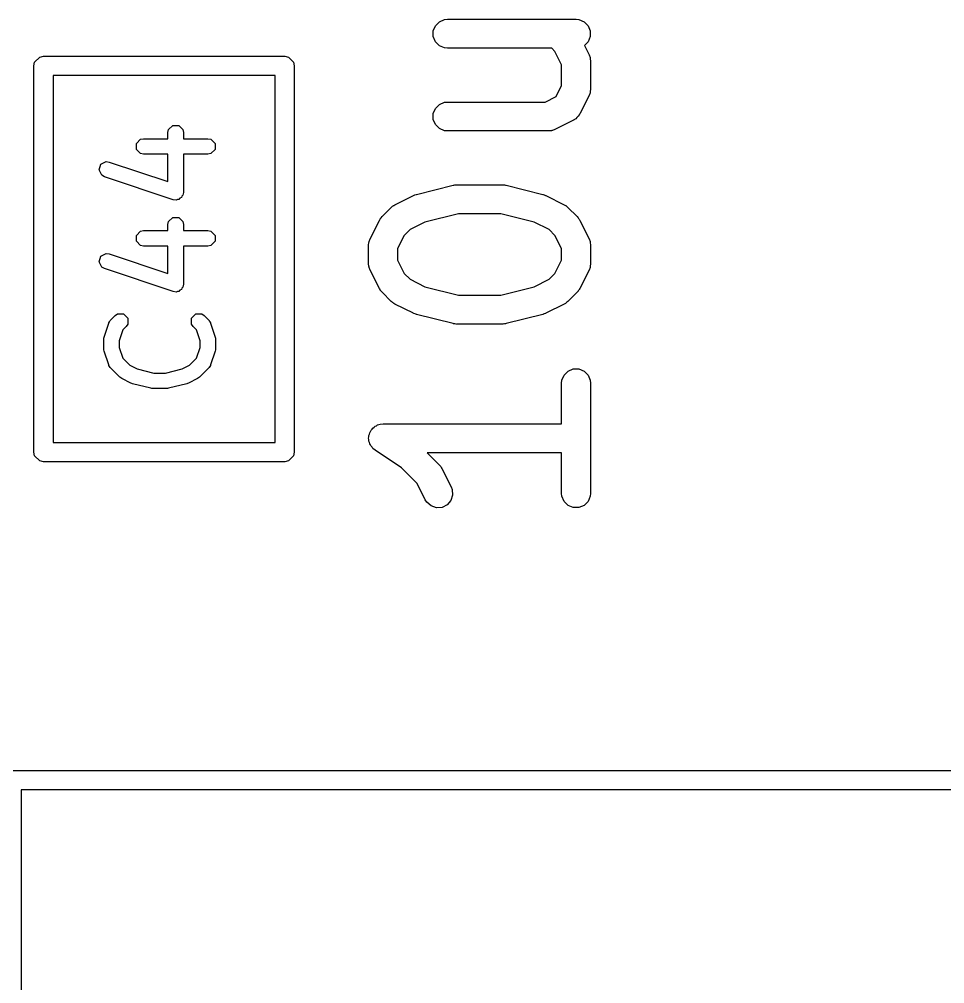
# Model space of a CAD drawing. Extents: x 0.58 to 7.69, y -5.21 to -0.56.
# Drawn here: x 1.9382 to 2.127, y -1.7328 to -1.5362 of the extents above; entities that cross this region are included whole.
import ezdxf

# ---------------------------------------------------------------- set-up
doc = ezdxf.new("R2010")
doc.units = 0
doc.header["$MEASUREMENT"] = 0
doc.layers.add('BLACK', color=7, linetype='CONTINUOUS')

msp = doc.modelspace()

# ---------------------------------------------------------------- linework, layer by layer
at = {"layer": 'BLACK', "linetype": 'CONTINUOUS'}
for p, q in [((2.02262, -1.53853), (2.02306, -1.53747)), ((2.02306, -1.53747), (2.02388, -1.53665)), ((2.02388, -1.53665), (2.02494, -1.53621)), ((2.02494, -1.53621), (2.02552, -1.53615)), ((2.02552, -1.53615), (2.05176, -1.53615)), ((2.05176, -1.53615), (2.05234, -1.53621)), ((2.05234, -1.53621), (2.05341, -1.53665)), ((2.05341, -1.53665), (2.05422, -1.53747)), ((2.05422, -1.53747), (2.05466, -1.53853)), ((2.02262, -1.53968), (2.02262, -1.53853)), ((2.02306, -1.54075), (2.02262, -1.53968)), ((2.05466, -1.53968), (2.05422, -1.54075)), ((2.05466, -1.53853), (2.05466, -1.53968)), ((2.02388, -1.54156), (2.02306, -1.54075)), ((2.02494, -1.542), (2.02388, -1.54156)), ((2.05422, -1.54075), (2.05346, -1.54151)), ((2.05346, -1.54151), (2.05441, -1.54341)), ((1.94129, -1.54492), (1.94236, -1.54385)), ((1.94236, -1.54385), (1.94311, -1.5437)), ((1.94311, -1.5437), (1.99232, -1.5437)), ((1.99232, -1.5437), (1.99308, -1.54385)), ((1.99308, -1.54385), (1.99414, -1.54492)), ((2.02552, -1.54206), (2.02494, -1.542)), ((2.04679, -1.54206), (2.02552, -1.54206)), ((2.04746, -1.54273), (2.04679, -1.54206)), ((2.04881, -1.54543), (2.04746, -1.54273)), ((2.05441, -1.54341), (2.05461, -1.54395)), ((1.94114, -1.54567), (1.94129, -1.54492)), ((1.94114, -1.62441), (1.94114, -1.54567)), ((1.99414, -1.54492), (1.99429, -1.54567)), ((1.99429, -1.54567), (1.99429, -1.62441)), ((2.04881, -1.54966), (2.04881, -1.54543)), ((2.05461, -1.54395), (2.05462, -1.54406)), ((2.05462, -1.54406), (2.05466, -1.54416)), ((2.05466, -1.54416), (2.05472, -1.54473)), ((2.05472, -1.54473), (2.05472, -1.55036)), ((1.94508, -1.54764), (1.94508, -1.62244)), ((1.99035, -1.54764), (1.94508, -1.54764)), ((1.99035, -1.62244), (1.99035, -1.54764)), ((2.04769, -1.5519), (2.04881, -1.54966)), ((2.05441, -1.55168), (2.05253, -1.55543)), ((2.05461, -1.55114), (2.05441, -1.55168)), ((2.05462, -1.55103), (2.05461, -1.55114)), ((2.05466, -1.55093), (2.05462, -1.55103)), ((2.05472, -1.55036), (2.05466, -1.55093)), ((2.02306, -1.55434), (2.02388, -1.55353)), ((2.02388, -1.55353), (2.02494, -1.55308)), ((2.02494, -1.55308), (2.02552, -1.55303)), ((2.02552, -1.55303), (2.04544, -1.55303)), ((2.04544, -1.55303), (2.04769, -1.5519)), ((2.02262, -1.5554), (2.02306, -1.55434)), ((2.02262, -1.55656), (2.02262, -1.5554)), ((2.05241, -1.55562), (2.05222, -1.55592)), ((2.05246, -1.55557), (2.05241, -1.55562)), ((2.05247, -1.55552), (2.05246, -1.55557)), ((2.05253, -1.55543), (2.05247, -1.55552)), ((2.02306, -1.55762), (2.02262, -1.55656)), ((2.02388, -1.55844), (2.02306, -1.55762)), ((2.05121, -1.55675), (2.04746, -1.55862)), ((2.05131, -1.55669), (2.05121, -1.55675)), ((2.05135, -1.55667), (2.05131, -1.55669)), ((2.05141, -1.55662), (2.05135, -1.55667)), ((2.0517, -1.55644), (2.05141, -1.55662)), ((2.05194, -1.55616), (2.0517, -1.55644)), ((2.05222, -1.55592), (2.05194, -1.55616)), ((1.96852, -1.55926), (1.96864, -1.55866)), ((1.96852, -1.5605), (1.96852, -1.55926)), ((1.96864, -1.55866), (1.9695, -1.55781)), ((1.9695, -1.55781), (1.9707, -1.55781)), ((1.9707, -1.55781), (1.97155, -1.55866)), ((1.97155, -1.55866), (1.97167, -1.55926)), ((1.97167, -1.55926), (1.97167, -1.5605)), ((2.02494, -1.55888), (2.02388, -1.55844)), ((2.02552, -1.55893), (2.02494, -1.55888)), ((2.04614, -1.55893), (2.02552, -1.55893)), ((2.04672, -1.55888), (2.04614, -1.55893)), ((2.04681, -1.55884), (2.04672, -1.55888)), ((2.04692, -1.55883), (2.04681, -1.55884)), ((2.04746, -1.55862), (2.04692, -1.55883)), ((1.96208, -1.56147), (1.96293, -1.56062)), ((1.96208, -1.56268), (1.96208, -1.56147)), ((1.96293, -1.56062), (1.96354, -1.5605)), ((1.96354, -1.5605), (1.96852, -1.5605)), ((1.97167, -1.5605), (1.97666, -1.5605)), ((1.97666, -1.5605), (1.97726, -1.56062)), ((1.97726, -1.56062), (1.97811, -1.56147)), ((1.97811, -1.56147), (1.97811, -1.56268)), ((1.96293, -1.56353), (1.96208, -1.56268)), ((1.96354, -1.56365), (1.96293, -1.56353)), ((1.97726, -1.56353), (1.97666, -1.56365)), ((1.97811, -1.56268), (1.97726, -1.56353)), ((1.95485, -1.56573), (1.95593, -1.56519)), ((1.95593, -1.56519), (1.95653, -1.56527)), ((1.95653, -1.56527), (1.96852, -1.56926)), ((1.96852, -1.56365), (1.96354, -1.56365)), ((1.96852, -1.56926), (1.96852, -1.56365)), ((1.97666, -1.56365), (1.97167, -1.56365)), ((1.97167, -1.56365), (1.97167, -1.57145)), ((1.95447, -1.56687), (1.95485, -1.56573)), ((1.95501, -1.56795), (1.95447, -1.56687)), ((1.95554, -1.56825), (1.95501, -1.56795)), ((1.9696, -1.57294), (1.95554, -1.56825)), ((1.97167, -1.57145), (1.97155, -1.57205)), ((2.01918, -1.57186), (2.02668, -1.56999)), ((2.02668, -1.56999), (2.02678, -1.56997)), ((2.02678, -1.56997), (2.02682, -1.56996)), ((2.02682, -1.56996), (2.02703, -1.56994)), ((2.02703, -1.56994), (2.02725, -1.5699)), ((2.02725, -1.5699), (2.02729, -1.56991)), ((2.02729, -1.56991), (2.02739, -1.5699)), ((2.02739, -1.5699), (2.03677, -1.5699)), ((2.03677, -1.5699), (2.03687, -1.56991)), ((2.03687, -1.56991), (2.03691, -1.5699)), ((2.03691, -1.5699), (2.03713, -1.56994)), ((2.03713, -1.56994), (2.03734, -1.56996)), ((2.03734, -1.56996), (2.03738, -1.56997)), ((2.03738, -1.56997), (2.03748, -1.56999)), ((2.03748, -1.56999), (2.04498, -1.57186)), ((1.97021, -1.57302), (1.9696, -1.57294)), ((1.97044, -1.5729), (1.97021, -1.57302)), ((1.9707, -1.5729), (1.97044, -1.5729)), ((1.97096, -1.57264), (1.9707, -1.5729)), ((1.97129, -1.57248), (1.97096, -1.57264)), ((1.97137, -1.57223), (1.97129, -1.57248)), ((1.97155, -1.57205), (1.97137, -1.57223)), ((2.01482, -1.57396), (2.01857, -1.57209)), ((2.01857, -1.57209), (2.01862, -1.57207)), ((2.01862, -1.57207), (2.01863, -1.57206)), ((2.01863, -1.57206), (2.01887, -1.57197)), ((2.01887, -1.57197), (2.01911, -1.57188)), ((2.01911, -1.57188), (2.01913, -1.57188)), ((2.01913, -1.57188), (2.01918, -1.57186)), ((2.04498, -1.57186), (2.04502, -1.57188)), ((2.04502, -1.57188), (2.04505, -1.57188)), ((2.04505, -1.57188), (2.04528, -1.57197)), ((2.04528, -1.57197), (2.04553, -1.57206)), ((2.04553, -1.57206), (2.04554, -1.57207)), ((2.04554, -1.57207), (2.04559, -1.57209)), ((2.04559, -1.57209), (2.04934, -1.57396)), ((2.01218, -1.57639), (2.01406, -1.57451)), ((2.01406, -1.57451), (2.01428, -1.57433)), ((2.01428, -1.57433), (2.01433, -1.57427)), ((2.01433, -1.57427), (2.01442, -1.57421)), ((2.01442, -1.57421), (2.0145, -1.57415)), ((2.0145, -1.57415), (2.01458, -1.57412)), ((2.01458, -1.57412), (2.01482, -1.57396)), ((2.04934, -1.57396), (2.04958, -1.57412)), ((2.04958, -1.57412), (2.04966, -1.57415)), ((2.04966, -1.57415), (2.04974, -1.57421)), ((2.04974, -1.57421), (2.04983, -1.57427)), ((2.04983, -1.57427), (2.04988, -1.57433)), ((2.04988, -1.57433), (2.0501, -1.57451)), ((2.0501, -1.57451), (2.05198, -1.57639)), ((1.96864, -1.57741), (1.9695, -1.57655)), ((1.9695, -1.57655), (1.9707, -1.57655)), ((1.9707, -1.57655), (1.97155, -1.57741)), ((2.00975, -1.58091), (2.01163, -1.57716)), ((2.01163, -1.57716), (2.01178, -1.57691)), ((2.01178, -1.57691), (2.01181, -1.57684)), ((2.01181, -1.57684), (2.01188, -1.57676)), ((2.01188, -1.57676), (2.01194, -1.57667)), ((2.01194, -1.57667), (2.012, -1.57662)), ((2.012, -1.57662), (2.01218, -1.57639)), ((2.02776, -1.57581), (2.02092, -1.57751)), ((2.0364, -1.57581), (2.02776, -1.57581)), ((2.04323, -1.57751), (2.0364, -1.57581)), ((2.05198, -1.57639), (2.05216, -1.57662)), ((2.05216, -1.57662), (2.05222, -1.57667)), ((2.05222, -1.57667), (2.05228, -1.57676)), ((2.05228, -1.57676), (2.05234, -1.57684)), ((2.05234, -1.57684), (2.05237, -1.57691)), ((2.05237, -1.57691), (2.05253, -1.57716)), ((2.05253, -1.57716), (2.05441, -1.58091)), ((1.96293, -1.57937), (1.96354, -1.57925)), ((1.96354, -1.57925), (1.96852, -1.57925)), ((1.96852, -1.57801), (1.96864, -1.57741)), ((1.96852, -1.57925), (1.96852, -1.57801)), ((1.97155, -1.57741), (1.97167, -1.57801)), ((1.97167, -1.57801), (1.97167, -1.57925)), ((1.97167, -1.57925), (1.97666, -1.57925)), ((1.97666, -1.57925), (1.97726, -1.57937)), ((2.01789, -1.57903), (2.0167, -1.58023)), ((2.02092, -1.57751), (2.01789, -1.57903)), ((2.04627, -1.57903), (2.04323, -1.57751)), ((2.04746, -1.58023), (2.04627, -1.57903)), ((1.96208, -1.58022), (1.96293, -1.57937)), ((1.96208, -1.58142), (1.96208, -1.58022)), ((1.97726, -1.57937), (1.97811, -1.58022)), ((1.97811, -1.58022), (1.97811, -1.58142)), ((2.00955, -1.58145), (2.00975, -1.58091)), ((2.0167, -1.58023), (2.01535, -1.58292)), ((2.04881, -1.58292), (2.04746, -1.58023)), ((2.05441, -1.58091), (2.05461, -1.58145)), ((1.96293, -1.58228), (1.96208, -1.58142)), ((1.96354, -1.5824), (1.96293, -1.58228)), ((1.96852, -1.5824), (1.96354, -1.5824)), ((1.96852, -1.58801), (1.96852, -1.5824)), ((1.97666, -1.5824), (1.97167, -1.5824)), ((1.97167, -1.5824), (1.97167, -1.59019)), ((1.97726, -1.58228), (1.97666, -1.5824)), ((1.97811, -1.58142), (1.97726, -1.58228)), ((2.00944, -1.58223), (2.0095, -1.58165)), ((2.00944, -1.58598), (2.00944, -1.58223)), ((2.0095, -1.58165), (2.00954, -1.58155)), ((2.00954, -1.58155), (2.00955, -1.58145)), ((2.01535, -1.58292), (2.01535, -1.58528)), ((2.04881, -1.58528), (2.04881, -1.58292)), ((2.05461, -1.58145), (2.05462, -1.58155)), ((2.05462, -1.58155), (2.05466, -1.58165)), ((2.05466, -1.58165), (2.05472, -1.58223)), ((2.05472, -1.58223), (2.05472, -1.58598)), ((1.95447, -1.58562), (1.95485, -1.58448)), ((1.95485, -1.58448), (1.95593, -1.58394)), ((1.95593, -1.58394), (1.95653, -1.58401)), ((1.95653, -1.58401), (1.96852, -1.58801)), ((1.95501, -1.5867), (1.95447, -1.58562)), ((1.95554, -1.587), (1.95501, -1.5867)), ((1.9696, -1.59169), (1.95554, -1.587)), ((2.0095, -1.58655), (2.00944, -1.58598)), ((2.00954, -1.58665), (2.0095, -1.58655)), ((2.00955, -1.58676), (2.00954, -1.58665)), ((2.00975, -1.5873), (2.00955, -1.58676)), ((2.01535, -1.58528), (2.0167, -1.58798)), ((2.04746, -1.58798), (2.04881, -1.58528)), ((2.05461, -1.58676), (2.05441, -1.5873)), ((2.05462, -1.58665), (2.05461, -1.58676)), ((2.05466, -1.58655), (2.05462, -1.58665)), ((2.05472, -1.58598), (2.05466, -1.58655)), ((2.01163, -1.59105), (2.00975, -1.5873)), ((2.0167, -1.58798), (2.01789, -1.58917)), ((2.04627, -1.58917), (2.04746, -1.58798)), ((2.05441, -1.5873), (2.05253, -1.59105)), ((1.97137, -1.59098), (1.97129, -1.59123)), ((1.97155, -1.5908), (1.97137, -1.59098)), ((1.97167, -1.59019), (1.97155, -1.5908)), ((2.01178, -1.59129), (2.01163, -1.59105)), ((2.01789, -1.58917), (2.02092, -1.59069)), ((2.02092, -1.59069), (2.02776, -1.5924)), ((2.0364, -1.5924), (2.04323, -1.59069)), ((2.04323, -1.59069), (2.04627, -1.58917)), ((2.05253, -1.59105), (2.05237, -1.59129)), ((1.97021, -1.59177), (1.9696, -1.59169)), ((1.97044, -1.59165), (1.97021, -1.59177)), ((1.9707, -1.59165), (1.97044, -1.59165)), ((1.97096, -1.59139), (1.9707, -1.59165)), ((1.97129, -1.59123), (1.97096, -1.59139)), ((2.01181, -1.59137), (2.01178, -1.59129)), ((2.01188, -1.59145), (2.01181, -1.59137)), ((2.01194, -1.59154), (2.01188, -1.59145)), ((2.012, -1.59159), (2.01194, -1.59154)), ((2.01218, -1.59181), (2.012, -1.59159)), ((2.01406, -1.59369), (2.01218, -1.59181)), ((2.02776, -1.5924), (2.0364, -1.5924)), ((2.05198, -1.59181), (2.0501, -1.59369)), ((2.05216, -1.59159), (2.05198, -1.59181)), ((2.05222, -1.59154), (2.05216, -1.59159)), ((2.05228, -1.59145), (2.05222, -1.59154)), ((2.05234, -1.59137), (2.05228, -1.59145)), ((2.05237, -1.59129), (2.05234, -1.59137)), ((2.01428, -1.59387), (2.01406, -1.59369)), ((2.01433, -1.59393), (2.01428, -1.59387)), ((2.01442, -1.59399), (2.01433, -1.59393)), ((2.0145, -1.59406), (2.01442, -1.59399)), ((2.01458, -1.59409), (2.0145, -1.59406)), ((2.01482, -1.59424), (2.01458, -1.59409)), ((2.01857, -1.59612), (2.01482, -1.59424)), ((2.04934, -1.59424), (2.04559, -1.59612)), ((2.04958, -1.59409), (2.04934, -1.59424)), ((2.04966, -1.59406), (2.04958, -1.59409)), ((2.04974, -1.59399), (2.04966, -1.59406)), ((2.04983, -1.59393), (2.04974, -1.59399)), ((2.04988, -1.59387), (2.04983, -1.59393)), ((2.0501, -1.59369), (2.04988, -1.59387)), ((1.9568, -1.59752), (1.95774, -1.59658)), ((1.95774, -1.59658), (1.95825, -1.59624)), ((1.95825, -1.59624), (1.95945, -1.59624)), ((1.95945, -1.59624), (1.9603, -1.59709)), ((1.97333, -1.59709), (1.97418, -1.59624)), ((1.97418, -1.59624), (1.97539, -1.59624)), ((1.97539, -1.59624), (1.9759, -1.59658)), ((1.9759, -1.59658), (1.97684, -1.59752)), ((2.01862, -1.59613), (2.01857, -1.59612)), ((2.01863, -1.59615), (2.01862, -1.59613)), ((2.01887, -1.59623), (2.01863, -1.59615)), ((2.01911, -1.59632), (2.01887, -1.59623)), ((2.01913, -1.59633), (2.01911, -1.59632)), ((2.01918, -1.59634), (2.01913, -1.59633)), ((2.02668, -1.59822), (2.01918, -1.59634)), ((2.04498, -1.59634), (2.03748, -1.59822)), ((2.04502, -1.59633), (2.04498, -1.59634)), ((2.04505, -1.59632), (2.04502, -1.59633)), ((2.04528, -1.59623), (2.04505, -1.59632)), ((2.04553, -1.59615), (2.04528, -1.59623)), ((2.04554, -1.59613), (2.04553, -1.59615)), ((2.04559, -1.59612), (2.04554, -1.59613)), ((1.95548, -1.60095), (1.95642, -1.59813)), ((1.95642, -1.59813), (1.95646, -1.59806)), ((1.95646, -1.59803), (1.9566, -1.59782)), ((1.95646, -1.59806), (1.95646, -1.59803)), ((1.9566, -1.59782), (1.95672, -1.5976)), ((1.95672, -1.5976), (1.95675, -1.59758)), ((1.95675, -1.59758), (1.9568, -1.59752)), ((1.95996, -1.59881), (1.95929, -1.59948)), ((1.9603, -1.5983), (1.95996, -1.59881)), ((1.9603, -1.59709), (1.9603, -1.5983)), ((1.97333, -1.5983), (1.97333, -1.59709)), ((1.97367, -1.59881), (1.97333, -1.5983)), ((1.97435, -1.59948), (1.97367, -1.59881)), ((1.97684, -1.59752), (1.97688, -1.59758)), ((1.97688, -1.59758), (1.97691, -1.5976)), ((1.97691, -1.5976), (1.97704, -1.59782)), ((1.97704, -1.59782), (1.97718, -1.59803)), ((1.97718, -1.59803), (1.97718, -1.59806)), ((1.97718, -1.59806), (1.97722, -1.59813)), ((1.97722, -1.59813), (1.97815, -1.60095)), ((2.02678, -1.59823), (2.02668, -1.59822)), ((2.02682, -1.59825), (2.02678, -1.59823)), ((2.02703, -1.59827), (2.02682, -1.59825)), ((2.02725, -1.5983), (2.02703, -1.59827)), ((2.02729, -1.59829), (2.02725, -1.5983)), ((2.02739, -1.5983), (2.02729, -1.59829)), ((2.03677, -1.5983), (2.02739, -1.5983)), ((2.03687, -1.59829), (2.03677, -1.5983)), ((2.03691, -1.5983), (2.03687, -1.59829)), ((2.03713, -1.59827), (2.03691, -1.5983)), ((2.03734, -1.59825), (2.03713, -1.59827)), ((2.03738, -1.59823), (2.03734, -1.59825)), ((2.03748, -1.59822), (2.03738, -1.59823)), ((1.95545, -1.6012), (1.95548, -1.60095)), ((1.95929, -1.59948), (1.95855, -1.6017)), ((1.97508, -1.6017), (1.97435, -1.59948)), ((1.97815, -1.60095), (1.97818, -1.6012)), ((1.9554, -1.60144), (1.95545, -1.6012)), ((1.9554, -1.60332), (1.9554, -1.60144)), ((1.95855, -1.6017), (1.95855, -1.60306)), ((1.97508, -1.60306), (1.97508, -1.6017)), ((1.97818, -1.6012), (1.97823, -1.60144)), ((1.97823, -1.60144), (1.97823, -1.60332)), ((1.95545, -1.60357), (1.9554, -1.60332)), ((1.95548, -1.60382), (1.95545, -1.60357)), ((1.95642, -1.60663), (1.95548, -1.60382)), ((1.95855, -1.60306), (1.95929, -1.60528)), ((1.97435, -1.60528), (1.97508, -1.60306)), ((1.97815, -1.60382), (1.97722, -1.60663)), ((1.97818, -1.60357), (1.97815, -1.60382)), ((1.97823, -1.60332), (1.97818, -1.60357)), ((1.95646, -1.6067), (1.95642, -1.60663)), ((1.95646, -1.60673), (1.95646, -1.6067)), ((1.9566, -1.60694), (1.95646, -1.60673)), ((1.95929, -1.60528), (1.96072, -1.60671)), ((1.96072, -1.60671), (1.96221, -1.60746)), ((1.97142, -1.60746), (1.97291, -1.60671)), ((1.97291, -1.60671), (1.97435, -1.60528)), ((1.97718, -1.60673), (1.97704, -1.60694)), ((1.97722, -1.60663), (1.97718, -1.6067)), ((1.97718, -1.6067), (1.97718, -1.60673)), ((1.95672, -1.60716), (1.9566, -1.60694)), ((1.95675, -1.60718), (1.95672, -1.60716)), ((1.9568, -1.60724), (1.95675, -1.60718)), ((1.95867, -1.60912), (1.9568, -1.60724)), ((1.96221, -1.60746), (1.9656, -1.60831)), ((1.9656, -1.60831), (1.96803, -1.60831)), ((1.96803, -1.60831), (1.97142, -1.60746)), ((1.97684, -1.60724), (1.97496, -1.60912)), ((1.97688, -1.60718), (1.97684, -1.60724)), ((1.97691, -1.60716), (1.97688, -1.60718)), ((1.97704, -1.60694), (1.97691, -1.60716)), ((2.04887, -1.60977), (2.04931, -1.60871)), ((2.04931, -1.60871), (2.05012, -1.60789)), ((2.05012, -1.60789), (2.05119, -1.60745)), ((2.05119, -1.60745), (2.05234, -1.60745)), ((2.05234, -1.60745), (2.05341, -1.60789)), ((2.05341, -1.60789), (2.05422, -1.60871)), ((2.05422, -1.60871), (2.05466, -1.60977)), ((1.95888, -1.60926), (1.95867, -1.60912)), ((1.95908, -1.60941), (1.95888, -1.60926)), ((1.96096, -1.61035), (1.95908, -1.60941)), ((1.96112, -1.6104), (1.96096, -1.61035)), ((1.96128, -1.61047), (1.96112, -1.6104)), ((1.96503, -1.61141), (1.96128, -1.61047)), ((1.97235, -1.61047), (1.9686, -1.61141)), ((1.97251, -1.6104), (1.97235, -1.61047)), ((1.97268, -1.61035), (1.97251, -1.6104)), ((1.97455, -1.60941), (1.97268, -1.61035)), ((1.97475, -1.60926), (1.97455, -1.60941)), ((1.97496, -1.60912), (1.97475, -1.60926)), ((2.04881, -1.61035), (2.04887, -1.60977)), ((2.04881, -1.61864), (2.04881, -1.61035)), ((2.05466, -1.60977), (2.05472, -1.61035)), ((2.05472, -1.61035), (2.05472, -1.63285)), ((1.96522, -1.61142), (1.96503, -1.61141)), ((1.96541, -1.61145), (1.96522, -1.61142)), ((1.96822, -1.61145), (1.96541, -1.61145)), ((1.96841, -1.61142), (1.96822, -1.61145)), ((1.9686, -1.61141), (1.96841, -1.61142)), ((2.01182, -1.6187), (2.01239, -1.61865)), ((2.01239, -1.61865), (2.01239, -1.61864)), ((2.01239, -1.61864), (2.01239, -1.61864)), ((2.01239, -1.61864), (2.01239, -1.61864)), ((2.01239, -1.61864), (2.04881, -1.61864)), ((2.00961, -1.62075), (2.00967, -1.62047)), ((2.00967, -1.62047), (2.00983, -1.62023)), ((2.00983, -1.62023), (2.00994, -1.61996)), ((2.00994, -1.61996), (2.01014, -1.61975)), ((2.01014, -1.61975), (2.0103, -1.61951)), ((2.0103, -1.61951), (2.01055, -1.61935)), ((2.01055, -1.61935), (2.01075, -1.61914)), ((2.01075, -1.61914), (2.01102, -1.61903)), ((2.01102, -1.61903), (2.01126, -1.61887)), ((2.01126, -1.61887), (2.01155, -1.61881)), ((2.01155, -1.61881), (2.01182, -1.6187)), ((1.94508, -1.62244), (1.99035, -1.62244)), ((2.00944, -1.6216), (2.0095, -1.62131)), ((2.0095, -1.62188), (2.00944, -1.6216)), ((2.0095, -1.62102), (2.00961, -1.62075)), ((2.0095, -1.62131), (2.0095, -1.62102)), ((2.0095, -1.62217), (2.0095, -1.62188)), ((2.00961, -1.62244), (2.0095, -1.62217)), ((2.00967, -1.62273), (2.00961, -1.62244)), ((1.94129, -1.62516), (1.94114, -1.62441)), ((1.99429, -1.62441), (1.99414, -1.62516)), ((2.00983, -1.62297), (2.00967, -1.62273)), ((2.00994, -1.62324), (2.00983, -1.62297)), ((2.01015, -1.62344), (2.00994, -1.62324)), ((2.01031, -1.62369), (2.01015, -1.62344)), ((2.01075, -1.62405), (2.01031, -1.62369)), ((2.01076, -1.62405), (2.01075, -1.62405)), ((2.01075, -1.62405), (2.01075, -1.62405)), ((2.01075, -1.62405), (2.01075, -1.62405)), ((2.01614, -1.62764), (2.01076, -1.62405)), ((2.04881, -1.62455), (2.0214, -1.62455)), ((2.0214, -1.62455), (2.02386, -1.62701)), ((2.04881, -1.63285), (2.04881, -1.62455)), ((1.94236, -1.62623), (1.94129, -1.62516)), ((1.94311, -1.62638), (1.94236, -1.62623)), ((1.99232, -1.62638), (1.94311, -1.62638)), ((1.99308, -1.62623), (1.99232, -1.62638)), ((1.99414, -1.62516), (1.99308, -1.62623)), ((2.01934, -1.63085), (2.01614, -1.62764)), ((2.02386, -1.62701), (2.02404, -1.62723)), ((2.02404, -1.62723), (2.0241, -1.62729)), ((2.0241, -1.62729), (2.02416, -1.62737)), ((2.02416, -1.62737), (2.02422, -1.62746)), ((2.02422, -1.62746), (2.02425, -1.62753)), ((2.02425, -1.62753), (2.02441, -1.62778)), ((2.02441, -1.62778), (2.02628, -1.63153)), ((2.021, -1.63417), (2.01934, -1.63085)), ((2.02628, -1.63153), (2.02649, -1.63207)), ((2.02649, -1.63207), (2.02657, -1.63322)), ((2.02131, -1.63466), (2.021, -1.63417)), ((2.02621, -1.63431), (2.02545, -1.63518)), ((2.02657, -1.63322), (2.02621, -1.63431)), ((2.04887, -1.63342), (2.04881, -1.63285)), ((2.04931, -1.63449), (2.04887, -1.63342)), ((2.05466, -1.63342), (2.05422, -1.63449)), ((2.05472, -1.63285), (2.05466, -1.63342)), ((2.02218, -1.63541), (2.02131, -1.63466)), ((2.02327, -1.63578), (2.02218, -1.63541)), ((2.02442, -1.63569), (2.02327, -1.63578)), ((2.02545, -1.63518), (2.02442, -1.63569)), ((2.05012, -1.6353), (2.04931, -1.63449)), ((2.05119, -1.63574), (2.05012, -1.6353)), ((2.05234, -1.63574), (2.05119, -1.63574)), ((2.05341, -1.6353), (2.05234, -1.63574)), ((2.05422, -1.63449), (2.05341, -1.6353)), ((1.93661, -1.68937), (2.13346, -1.68937)), ((1.93858, -1.69331), (1.93858, -1.92559)), ((2.13265, -1.69331), (1.93858, -1.69331))]:
    msp.add_line(p, q, dxfattribs=at)

doc.saveas('drawing.dxf')
